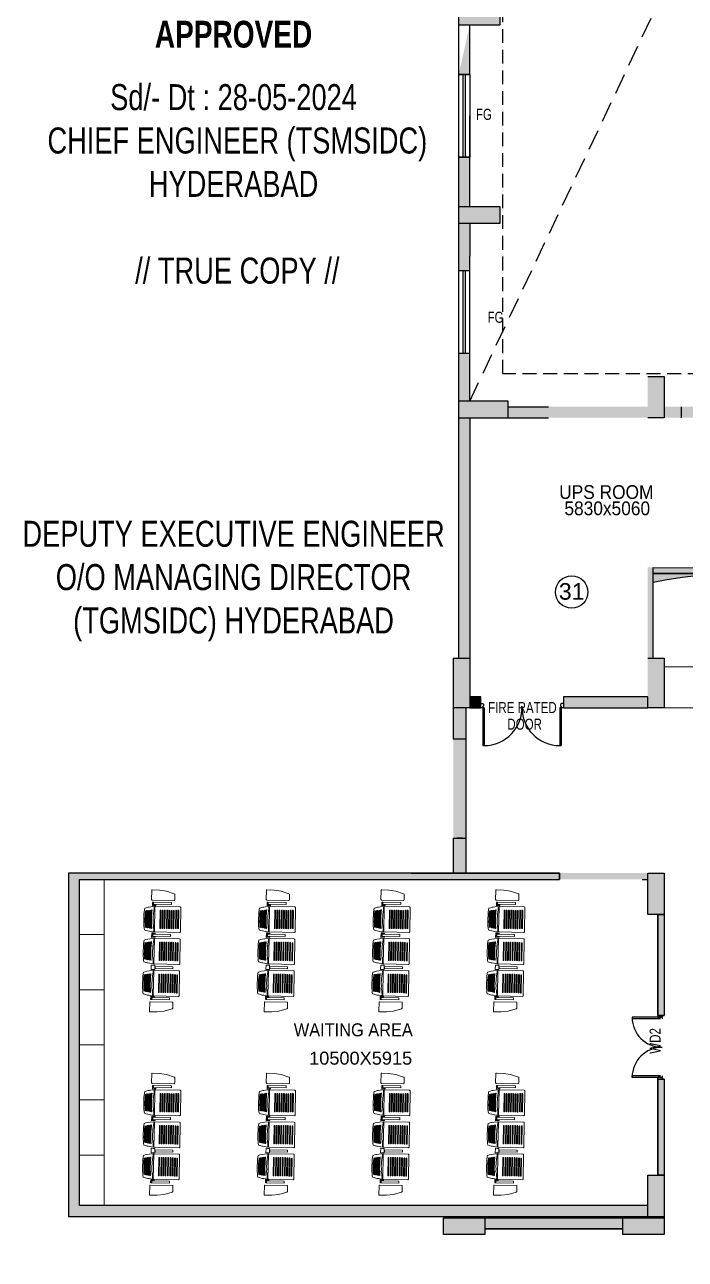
# Model space of a CAD drawing. Extents: x 11034434 to 11724204, y -4674497 to -3911811.
# Drawn here: x 11622055 to 11634047, y -4577228 to -4554832 of the extents above; entities that cross this region are included whole.
import ezdxf

# ---------------------------------------------------------------- set-up
doc = ezdxf.new("R2010")
doc.units = 0
doc.header["$MEASUREMENT"] = 0
doc.linetypes.add('DASHED', pattern=[0.75, 0.5, -0.25])
doc.linetypes.add('DASHED2', pattern=[0.375, 0.25, -0.125])
doc.layers.get('0').update_dxf_attribs({"color": 251, "linetype": 'CONTINUOUS'})
doc.layers.add('0.0', color=251, linetype='CONTINUOUS', lineweight=0)
for name, color, linetype in [('ELE-MIRROR LIGHT', 251, 'CONTINUOUS'), ('HATCH', 251, 'CONTINUOUS'), ('HS', 251, 'CONTINUOUS'), ('SECTION', 251, 'CONTINUOUS'), ('Text', 251, 'CONTINUOUS')]:
    doc.layers.add(name, color=color, linetype=linetype)
doc.styles.add('ARIAL', font='arial.ttf', dxfattribs={"width": 0.75})
doc.styles.get("Standard").update_dxf_attribs({"font": 'arial.ttf'})
pattern_1 = [(45, (598930.0432, -652742.62672), (-0.0883883476483, 0.0883883476483), [])]

# ---------------------------------------------------------------- blocks, each defined once
blk = doc.blocks.new('*U163')
at = {"layer": '0.0', "lineweight": 0}
for p, q in [((-180, 1099), (-183, 929)), ((-180, 1099), (-183, 929)), ((-183, 929), (-181, 924)), ((-183, 929), (-181, 924)), ((-181, 924), (-174, 922)), ((-181, 924), (-174, 922)), ((-175, 1106), (-180, 1099)), ((-175, 1106), (-180, 1099)), ((-170, 1108), (-175, 1106)), ((-170, 1108), (-175, 1106)), ((-174, 922), (229, 914)), ((-174, 922), (-174, 922)), ((-174, 922), (229, 914)), ((-40, 1103), (-170, 1108)), ((-40, 1103), (-170, 1108)), ((85, 1084), (-40, 1103)), ((85, 1084), (-40, 1103)), ((229, 1037), (85, 1084)), ((229, 1037), (85, 1084)), ((236, 1032), (229, 1037)), ((236, 1032), (229, 1037)), ((229, 914), (234, 916)), ((229, 914), (234, 916)), ((234, 916), (237, 924)), ((234, 916), (237, 924)), ((239, 1024), (236, 1032)), ((239, 1024), (236, 1032)), ((237, 924), (239, 1024)), ((237, 924), (239, 1024)), ((-321, 675), (-318, 702)), ((-321, 648), (-321, 675)), ((-318, 702), (-312, 744)), ((-312, 744), (-307, 773)), ((-307, 773), (-304, 776)), ((-304, 776), (-279, 783)), ((-279, 783), (-265, 787)), ((-265, 787), (-245, 792)), ((-245, 792), (-225, 794)), ((-225, 794), (-198, 798)), ((-198, 798), (-134, 805)), ((-167, 882), (-168, 819)), ((-168, 819), (-134, 823)), ((-152, 882), (-167, 882)), ((-153, 838), (-152, 882)), ((-104, 837), (-153, 838)), ((-146, 692), (-151, 665)), ((-148, 845), (-147, 882)), ((-148, 845), (-148, 845)), ((176, 839), (-148, 845)), ((-147, 882), (177, 876)), ((-143, 714), (-146, 692)), ((-140, 733), (-143, 714)), ((-137, 753), (-140, 733)), ((-135, 775), (-137, 753)), ((-134, 805), (-135, 775)), ((-134, 823), (-104, 822)), ((-130, 353), (-122, 798)), ((-113, 807), (337, 798)), ((-104, 822), (-104, 837)), ((-104, 822), (-104, 822)), ((177, 876), (176, 839)), ((255, 733), (249, 414)), ((258, 738), (255, 733)), ((260, 738), (258, 738)), ((263, 738), (260, 738)), ((265, 738), (263, 738)), ((264, 414), (270, 731)), ((268, 736), (265, 738)), ((270, 731), (268, 736)), ((295, 733), (289, 413)), ((297, 737), (295, 733)), ((300, 737), (297, 737)), ((302, 737), (300, 737)), ((305, 737), (302, 737)), ((303, 413), (309, 730)), ((307, 735), (305, 737)), ((309, 730), (307, 735)), ((347, 788), (339, 346)), ((-325, 580), (-321, 648)), ((-324, 511), (-325, 580)), ((-322, 457), (-324, 511)), ((-318, 412), (-322, 457)), ((-152, 628), (-156, 576)), ((-156, 576), (-156, 576)), ((-156, 576), (-154, 525)), ((-154, 525), (-155, 488)), ((-155, 488), (-150, 458)), ((-151, 665), (-152, 628)), ((-150, 458), (-148, 436)), ((-314, 383), (-318, 412)), ((-312, 383), (-314, 383)), ((-312, 380), (-312, 383)), ((-287, 372), (-312, 380)), ((-253, 364), (-287, 372)), ((-206, 354), (-253, 364)), ((-145, 226), (-209, 220)), ((-143, 345), (-206, 354)), ((-183, 245), (-181, 328)), ((-148, 249), (-183, 244)), ((-181, 328), (-147, 325)), ((-167, 313), (-168, 261)), ((-168, 261), (-118, 260)), ((-117, 312), (-167, 313)), ((-163, 266), (-162, 306)), ((-163, 266), (-163, 266)), ((162, 260), (-163, 266)), ((-162, 306), (162, 300)), ((-148, 436), (-146, 416)), ((-119, 248), (-148, 249)), ((-147, 325), (-117, 324)), ((-146, 416), (-144, 399)), ((-145, 197), (-145, 226)), ((-144, 399), (-142, 375)), ((-142, 375), (-143, 345)), ((326, 217), (-124, 226)), ((329, 336), (-122, 345)), ((-118, 260), (-119, 248)), ((-117, 324), (-117, 324)), ((-117, 324), (-117, 312)), ((162, 300), (162, 260)), ((249, 414), (252, 409)), ((252, 409), (254, 406)), ((254, 406), (257, 406)), ((257, 406), (259, 406)), ((259, 406), (262, 409)), ((262, 411), (264, 414)), ((262, 409), (262, 411)), ((264, 414), (264, 414)), ((289, 413), (291, 408)), ((291, 408), (293, 406)), ((293, 406), (296, 406)), ((296, 406), (298, 406)), ((298, 406), (301, 408)), ((301, 408), (303, 410)), ((303, 413), (303, 413)), ((303, 410), (303, 413)), ((-332, 67), (-336, -1)), ((-329, 121), (-332, 67)), ((-323, 166), (-329, 121)), ((-318, 195), (-323, 166)), ((-315, 195), (-318, 195)), ((-290, 204), (-315, 197)), ((-315, 197), (-315, 195)), ((-256, 211), (-290, 204)), ((-209, 220), (-256, 211)), ((-166, -5), (-163, 47)), ((-163, 47), (-162, 84)), ((-162, 84), (-157, 113)), ((-157, 113), (-154, 135)), ((-154, 135), (-151, 155)), ((-151, 155), (-148, 172)), ((-148, 172), (-145, 197)), ((-133, 217), (-141, -227)), ((238, -177), (244, 143)), ((244, 143), (247, 147)), ((247, 147), (249, 150)), ((249, 150), (252, 150)), ((252, 150), (254, 150)), ((259, 142), (253, -175)), ((254, 150), (257, 147)), ((257, 147), (257, 145)), ((257, 145), (259, 142)), ((259, 142), (259, 142)), ((278, -178), (284, 142)), ((284, 142), (286, 147)), ((286, 147), (289, 149)), ((289, 149), (291, 149)), ((291, 149), (294, 149)), ((298, 142), (292, -175)), ((294, 149), (296, 147)), ((296, 147), (298, 144)), ((298, 144), (298, 142)), ((298, 142), (298, 142)), ((328, -235), (336, 207)), ((-336, -1), (-335, -70)), ((-335, -70), (-335, -97)), ((-335, -97), (-333, -124)), ((-333, -124), (-329, -166)), ((-329, -166), (-325, -196)), ((-325, -196), (-323, -198)), ((-323, -198), (-298, -206)), ((-298, -206), (-283, -211)), ((-283, -211), (-264, -216)), ((-264, -216), (-244, -219)), ((-244, -219), (-217, -225)), ((-166, -5), (-166, -5)), ((-165, -56), (-166, -5)), ((-166, -93), (-165, -56)), ((-161, -120), (-166, -93)), ((-159, -142), (-161, -120)), ((-157, -162), (-159, -142)), ((-155, -182), (-157, -162)), ((-153, -204), (-155, -182)), ((-154, -233), (-153, -204)), ((241, -182), (238, -177)), ((243, -182), (241, -182)), ((246, -182), (243, -182)), ((248, -182), (246, -182)), ((250, -179), (248, -182)), ((253, -175), (250, -179)), ((280, -182), (278, -178)), ((282, -183), (280, -182)), ((285, -183), (282, -183)), ((287, -183), (285, -183)), ((290, -180), (287, -183)), ((292, -175), (290, -180)), ((-334, -416), (-340, -460)), ((-329, -386), (-334, -416)), ((-326, -386), (-329, -386)), ((-301, -377), (-326, -384)), ((-326, -384), (-326, -386)), ((-267, -370), (-301, -377)), ((-220, -361), (-267, -370)), ((-156, -355), (-220, -361)), ((-217, -225), (-154, -233)), ((-188, -256), (-190, -340)), ((-190, -340), (-156, -336)), ((-154, -260), (-188, -256)), ((-168, -468), (-165, -446)), ((-165, -446), (-162, -426)), ((-162, -426), (-159, -409)), ((-159, -409), (-156, -385)), ((-156, -336), (-126, -336)), ((-156, -385), (-156, -355)), ((-125, -260), (-154, -260)), ((-144, -364), (-152, -809)), ((316, -364), (-135, -356)), ((-133, -236), (318, -245)), ((-126, -336), (-125, -260)), ((-119, -283), (-120, -320)), ((-120, -320), (205, -326)), ((205, -289), (-119, -283)), ((205, -326), (205, -289)), ((227, -758), (233, -439)), ((233, -439), (236, -434)), ((236, -434), (238, -431)), ((238, -431), (241, -431)), ((241, -431), (243, -431)), ((248, -439), (242, -756)), ((243, -431), (246, -434)), ((246, -434), (246, -436)), ((246, -436), (248, -439)), ((248, -439), (248, -439)), ((267, -759), (273, -439)), ((273, -439), (275, -435)), ((275, -435), (278, -432)), ((278, -432), (280, -432)), ((280, -432), (283, -432)), ((287, -440), (281, -757)), ((283, -432), (285, -435)), ((285, -435), (287, -437)), ((287, -437), (287, -440)), ((287, -440), (287, -440)), ((317, -816), (325, -374)), ((-343, -514), (-347, -583)), ((-347, -583), (-346, -651)), ((-346, -651), (-346, -678)), ((-340, -460), (-343, -514)), ((-177, -586), (-174, -534)), ((-177, -586), (-177, -586)), ((-176, -637), (-177, -586)), ((-177, -674), (-176, -637)), ((-174, -534), (-173, -497)), ((-173, -497), (-168, -468)), ((-346, -678), (-344, -705)), ((-344, -705), (-340, -747)), ((-340, -747), (-336, -777)), ((-336, -777), (-333, -779)), ((-333, -779), (-309, -787)), ((-309, -787), (-294, -792)), ((-294, -792), (-275, -798)), ((-275, -798), (-255, -801)), ((-255, -801), (-228, -806)), ((-228, -806), (-165, -815)), ((-200, -883), (-199, -819)), ((-186, -883), (-200, -883)), ((-199, -819), (-165, -824)), ((-185, -839), (-186, -883)), ((-136, -840), (-185, -839)), ((-180, -846), (-181, -883)), ((-181, -883), (144, -889)), ((-180, -846), (-180, -846)), ((144, -852), (-180, -846)), ((-172, -701), (-177, -674)), ((-170, -723), (-172, -701)), ((-168, -743), (-170, -723)), ((-166, -763), (-168, -743)), ((-164, -785), (-166, -763)), ((-165, -815), (-164, -785)), ((-165, -824), (-135, -825)), ((-144, -817), (307, -826)), ((-135, -825), (-136, -840)), ((-135, -825), (-135, -825)), ((144, -889), (144, -852)), ((230, -763), (227, -758)), ((232, -763), (230, -763)), ((235, -763), (232, -763)), ((237, -763), (235, -763)), ((239, -761), (237, -763)), ((242, -756), (239, -761)), ((269, -764), (267, -759)), ((271, -764), (269, -764)), ((274, -764), (271, -764)), ((276, -764), (274, -764)), ((279, -761), (276, -764)), ((281, -757), (279, -761)), ((-222, -1098), (-218, -929)), ((-222, -1098), (-218, -929)), ((-217, -1106), (-222, -1098)), ((-217, -1106), (-222, -1098)), ((-218, -929), (-216, -924)), ((-218, -929), (-216, -924)), ((-212, -1108), (-217, -1106)), ((-212, -1108), (-217, -1106)), ((-216, -924), (-208, -922)), ((-216, -924), (-208, -922)), ((-82, -1108), (-212, -1108)), ((-82, -1108), (-212, -1108)), ((-208, -922), (195, -929)), ((-208, -922), (-208, -922)), ((-208, -922), (195, -929)), ((44, -1094), (-82, -1108)), ((44, -1094), (-82, -1108)), ((190, -1052), (44, -1094)), ((190, -1052), (44, -1094)), ((197, -1047), (190, -1052)), ((197, -1047), (190, -1052)), ((195, -929), (199, -932)), ((195, -929), (199, -932)), ((200, -1040), (197, -1047)), ((200, -1040), (197, -1047)), ((199, -932), (202, -939)), ((199, -932), (202, -939)), ((202, -939), (200, -1040)), ((202, -939), (200, -1040))]:
    blk.add_line(p, q, dxfattribs=at)
for points in [[(-293, 434), (-297, 496), (-299, 535), (-298, 579), (-295, 628), (-291, 672), (-288, 719), (-288, 724), (-288, 726), (-290, 724), (-293, 719), (-299, 675), (-302, 631), (-303, 579), (-304, 532), (-302, 491), (-298, 434), (-298, 432), (-296, 429), (-296, 427), (-294, 427), (-293, 429), (-293, 434), (-293, 434)], [(-274, 431), (-278, 493), (-279, 534), (-278, 579), (-277, 628), (-274, 674), (-268, 721), (-268, 728), (-268, 731), (-273, 729), (-273, 724), (-279, 677), (-282, 630), (-286, 579), (-284, 530), (-283, 488), (-279, 431), (-279, 426), (-279, 424), (-276, 424), (-274, 424), (-274, 426), (-274, 431), (-274, 431)], [(-254, 428), (-260, 492), (-262, 532), (-261, 578), (-258, 630), (-254, 677), (-251, 711), (-251, 723), (-248, 731), (-251, 733), (-253, 731), (-256, 728), (-256, 726), (-259, 679), (-265, 633), (-266, 578), (-267, 529), (-265, 488), (-262, 428), (-259, 424), (-259, 421), (-257, 421), (-254, 421), (-254, 423), (-254, 428), (-254, 428)], [(-237, 426), (-241, 490), (-242, 531), (-242, 578), (-241, 630), (-237, 679), (-231, 725), (-231, 733), (-231, 735), (-234, 733), (-236, 730), (-236, 728), (-239, 716), (-242, 681), (-245, 632), (-249, 578), (-247, 527), (-246, 485), (-242, 423), (-242, 421), (-240, 418), (-237, 416), (-237, 418), (-237, 426), (-237, 426)], [(-217, 423), (-221, 489), (-223, 531), (-224, 578), (-221, 629), (-217, 678), (-212, 727), (-212, 735), (-211, 737), (-216, 735), (-216, 732), (-219, 730), (-219, 715), (-222, 681), (-228, 632), (-229, 578), (-230, 526), (-229, 484), (-225, 423), (-222, 418), (-222, 415), (-220, 415), (-218, 415), (-217, 418), (-217, 423), (-217, 423)], [(-200, 420), (-204, 486), (-206, 528), (-205, 577), (-204, 631), (-200, 680), (-194, 729), (-192, 737), (-192, 739), (-194, 739), (-197, 737), (-199, 735), (-199, 732), (-202, 717), (-205, 683), (-208, 634), (-212, 577), (-211, 526), (-209, 482), (-205, 418), (-203, 413), (-200, 410), (-200, 413), (-198, 413), (-200, 420), (-200, 420)], [(-181, 415), (-184, 484), (-186, 528), (-187, 577), (-184, 631), (-181, 683), (-177, 719), (-175, 734), (-175, 741), (-174, 744), (-179, 742), (-179, 739), (-180, 737), (-185, 685), (-189, 634), (-192, 577), (-191, 523), (-189, 479), (-186, 415), (-186, 410), (-186, 407), (-183, 407), (-181, 405), (-181, 407), (-181, 415), (-181, 415)], [(-23, 414), (-17, 731), (-17, 736), (-20, 738), (-22, 739), (-27, 739), (-30, 739), (-30, 734), (-36, 414), (-36, 409), (-33, 407), (-28, 407), (-26, 407), (-24, 409), (-23, 412), (-23, 414), (-23, 414)], [(18, 413), (24, 730), (22, 735), (20, 738), (17, 738), (15, 738), (12, 738), (10, 733), (4, 414), (6, 409), (8, 406), (11, 406), (13, 406), (16, 409), (18, 411), (18, 413), (18, 413)], [(60, 413), (66, 729), (64, 734), (61, 737), (59, 737), (56, 737), (54, 737), (51, 732), (45, 413), (48, 408), (50, 405), (53, 405), (55, 405), (58, 408), (58, 410), (60, 413), (60, 413)], [(99, 412), (105, 729), (103, 734), (103, 736), (98, 736), (96, 736), (93, 736), (93, 731), (87, 412), (87, 407), (89, 405), (92, 405), (97, 405), (97, 407), (99, 409), (99, 412), (99, 412)], [(141, 411), (147, 728), (145, 733), (142, 735), (140, 735), (137, 736), (135, 736), (132, 731), (126, 411), (129, 406), (131, 404), (134, 404), (136, 404), (139, 406), (141, 409), (141, 411), (141, 411)], [(183, 410), (189, 727), (187, 732), (184, 735), (182, 735), (179, 735), (177, 735), (174, 730), (168, 411), (171, 406), (173, 403), (175, 403), (178, 403), (180, 405), (180, 408), (183, 410), (183, 410)], [(222, 410), (228, 726), (226, 731), (223, 734), (221, 734), (219, 734), (216, 734), (214, 729), (208, 410), (210, 405), (212, 402), (215, 402), (217, 402), (220, 405), (222, 407), (222, 410), (222, 410)], [(-299, 143), (-305, 82), (-308, 42), (-309, -2), (-307, -51), (-306, -95), (-304, -142), (-304, -147), (-304, -149), (-307, -147), (-309, -142), (-313, -98), (-315, -53), (-314, -2), (-313, 45), (-310, 87), (-304, 143), (-304, 146), (-301, 148), (-301, 150), (-299, 150), (-299, 148), (-299, 143), (-299, 143)], [(-279, 145), (-285, 84), (-288, 42), (-289, -2), (-290, -51), (-289, -98), (-285, -145), (-285, -152), (-285, -155), (-290, -152), (-290, -147), (-294, -100), (-295, -54), (-297, -2), (-293, 47), (-290, 89), (-284, 145), (-284, 150), (-284, 153), (-281, 152), (-279, 152), (-279, 150), (-279, 145), (-279, 145)], [(-259, 147), (-268, 83), (-271, 44), (-272, -3), (-271, -54), (-269, -101), (-267, -135), (-267, -148), (-265, -155), (-268, -157), (-270, -155), (-272, -152), (-272, -150), (-274, -103), (-278, -56), (-277, -2), (-276, 47), (-273, 88), (-267, 147), (-264, 152), (-264, 155), (-262, 155), (-259, 155), (-259, 152), (-259, 147), (-259, 147)], [(-242, 149), (-248, 86), (-252, 44), (-252, -3), (-253, -54), (-252, -104), (-248, -150), (-248, -158), (-248, -160), (-250, -158), (-253, -155), (-253, -153), (-255, -140), (-257, -106), (-258, -57), (-260, -3), (-256, 49), (-253, 91), (-247, 152), (-247, 154), (-245, 157), (-242, 159), (-242, 157), (-242, 149), (-242, 149)], [(-223, 151), (-229, 85), (-232, 43), (-235, -3), (-234, -55), (-232, -104), (-228, -153), (-228, -161), (-228, -163), (-233, -161), (-233, -158), (-236, -156), (-235, -141), (-237, -106), (-241, -57), (-240, -3), (-239, 48), (-236, 90), (-230, 152), (-227, 156), (-227, 159), (-225, 159), (-222, 159), (-222, 156), (-223, 151), (-223, 151)], [(-205, 154), (-211, 87), (-215, 46), (-216, -4), (-217, -58), (-215, -107), (-211, -156), (-209, -163), (-209, -166), (-211, -166), (-214, -163), (-216, -161), (-216, -158), (-218, -144), (-220, -109), (-222, -60), (-223, -3), (-220, 48), (-216, 92), (-210, 156), (-208, 161), (-205, 163), (-205, 161), (-203, 161), (-205, 154), (-205, 154)], [(-186, 158), (-192, 89), (-195, 45), (-198, -4), (-197, -58), (-195, -110), (-194, -147), (-192, -161), (-192, -169), (-192, -171), (-197, -169), (-197, -166), (-197, -164), (-200, -112), (-202, -60), (-203, -4), (-200, 50), (-197, 94), (-190, 158), (-190, 163), (-190, 166), (-188, 165), (-185, 168), (-185, 165), (-186, 158), (-186, 158)], [(-28, 153), (-34, -164), (-34, -169), (-37, -172), (-39, -172), (-44, -171), (-47, -171), (-47, -167), (-41, 153), (-41, 158), (-38, 160), (-33, 160), (-31, 160), (-28, 158), (-28, 155), (-28, 153), (-28, 153)], [(13, 152), (7, -165), (5, -170), (2, -172), (0, -172), (-3, -172), (-5, -172), (-7, -167), (-1, 152), (1, 157), (4, 159), (6, 159), (9, 159), (11, 157), (13, 154), (13, 152), (13, 152)], [(55, 151), (49, -166), (47, -171), (44, -173), (42, -173), (39, -173), (37, -173), (34, -168), (40, 151), (43, 156), (45, 159), (48, 159), (50, 159), (53, 156), (53, 154), (55, 151), (55, 151)], [(94, 150), (89, -167), (86, -171), (86, -174), (81, -174), (79, -174), (76, -174), (76, -169), (82, 151), (82, 155), (85, 158), (87, 158), (92, 158), (92, 155), (95, 153), (94, 150), (94, 150)], [(136, 150), (130, -167), (128, -172), (125, -175), (123, -175), (120, -175), (118, -175), (115, -170), (122, 150), (124, 155), (127, 157), (129, 157), (131, 157), (134, 154), (136, 152), (136, 150), (136, 150)], [(178, 149), (172, -168), (169, -173), (167, -175), (165, -175), (162, -175), (160, -175), (157, -170), (163, 149), (166, 154), (168, 156), (171, 156), (173, 156), (176, 154), (176, 151), (178, 149), (178, 149)], [(217, 148), (211, -169), (209, -174), (206, -176), (204, -176), (201, -176), (199, -176), (197, -171), (203, 148), (205, 153), (208, 156), (210, 156), (213, 155), (215, 153), (217, 150), (217, 148), (217, 148)], [(-310, -438), (-316, -500), (-319, -539), (-320, -583), (-318, -632), (-317, -676), (-315, -723), (-315, -728), (-315, -731), (-318, -728), (-320, -723), (-324, -679), (-326, -635), (-325, -583), (-324, -536), (-321, -495), (-315, -438), (-315, -436), (-312, -433), (-312, -431), (-310, -431), (-310, -433), (-310, -438), (-310, -438)], [(-290, -436), (-296, -497), (-299, -539), (-300, -583), (-301, -633), (-300, -679), (-296, -726), (-296, -733), (-296, -736), (-301, -733), (-301, -728), (-305, -682), (-306, -635), (-308, -583), (-304, -534), (-301, -492), (-295, -436), (-295, -431), (-295, -429), (-292, -429), (-290, -429), (-290, -431), (-290, -436), (-290, -436)], [(-270, -434), (-279, -498), (-282, -537), (-283, -584), (-282, -635), (-280, -682), (-278, -717), (-278, -729), (-276, -736), (-279, -739), (-281, -736), (-283, -734), (-283, -731), (-285, -684), (-289, -638), (-288, -584), (-287, -535), (-284, -493), (-278, -434), (-275, -429), (-275, -427), (-273, -427), (-270, -427), (-270, -429), (-270, -434), (-270, -434)], [(-253, -432), (-259, -496), (-263, -537), (-263, -584), (-264, -636), (-263, -685), (-259, -732), (-259, -739), (-259, -741), (-261, -739), (-264, -736), (-264, -734), (-266, -722), (-268, -687), (-269, -638), (-271, -584), (-267, -532), (-264, -491), (-258, -429), (-258, -427), (-256, -425), (-253, -422), (-253, -425), (-253, -432), (-253, -432)], [(-233, -430), (-240, -496), (-243, -538), (-246, -584), (-245, -636), (-243, -685), (-239, -734), (-239, -742), (-239, -744), (-244, -742), (-244, -739), (-247, -737), (-246, -722), (-248, -688), (-252, -638), (-251, -584), (-250, -533), (-247, -491), (-241, -430), (-238, -425), (-238, -422), (-236, -422), (-233, -422), (-233, -425), (-233, -430), (-233, -430)], [(-216, -428), (-222, -494), (-226, -536), (-227, -585), (-228, -639), (-226, -688), (-222, -737), (-220, -745), (-220, -747), (-222, -747), (-225, -745), (-227, -742), (-227, -740), (-229, -725), (-231, -690), (-233, -641), (-234, -585), (-231, -533), (-227, -489), (-221, -425), (-219, -420), (-216, -418), (-216, -420), (-214, -420), (-216, -428), (-216, -428)], [(-196, -423), (-203, -492), (-206, -536), (-209, -585), (-208, -639), (-206, -691), (-205, -728), (-203, -743), (-203, -750), (-203, -752), (-208, -750), (-208, -747), (-207, -745), (-211, -693), (-213, -642), (-214, -585), (-211, -531), (-208, -487), (-201, -423), (-201, -418), (-201, -416), (-199, -416), (-196, -413), (-196, -416), (-196, -423), (-196, -423)], [(-39, -429), (-45, -746), (-45, -750), (-48, -753), (-50, -753), (-55, -753), (-58, -753), (-58, -748), (-52, -428), (-52, -423), (-49, -421), (-44, -421), (-42, -421), (-39, -424), (-39, -426), (-39, -429), (-39, -429)], [(2, -429), (-4, -746), (-6, -751), (-9, -754), (-11, -754), (-13, -753), (-16, -753), (-18, -748), (-12, -429), (-10, -424), (-7, -422), (-5, -422), (-2, -422), (0, -424), (2, -427), (2, -429), (2, -429)], [(44, -430), (38, -747), (36, -752), (33, -754), (31, -754), (28, -754), (26, -754), (23, -749), (29, -430), (32, -425), (35, -423), (37, -423), (39, -423), (42, -425), (42, -428), (44, -430), (44, -430)], [(84, -431), (78, -748), (75, -753), (75, -755), (70, -755), (68, -755), (65, -755), (65, -750), (71, -431), (71, -426), (74, -423), (76, -423), (81, -423), (81, -426), (84, -428), (84, -431), (84, -431)], [(125, -432), (119, -749), (117, -753), (114, -756), (112, -756), (109, -756), (107, -756), (105, -751), (111, -431), (113, -427), (116, -424), (118, -424), (121, -424), (123, -427), (125, -429), (125, -432), (125, -432)], [(167, -432), (161, -749), (159, -754), (156, -757), (154, -757), (151, -757), (149, -757), (146, -752), (152, -432), (155, -427), (157, -425), (160, -425), (162, -425), (165, -428), (165, -430), (167, -432), (167, -432)], [(206, -433), (200, -750), (198, -755), (195, -757), (193, -757), (190, -757), (188, -757), (186, -752), (192, -433), (194, -428), (197, -426), (199, -426), (202, -426), (204, -428), (206, -431), (206, -433), (206, -433)]]:
    blk.add_lwpolyline(points, dxfattribs=at)
for centre, radius, start, end in [((-113, 798), 8.59, 88.9191, 178.9191), ((337, 788), 9.69, 358.9191, 88.9191), ((-124, 217), 8.59, 88.9191, 178.9191), ((-122, 353), 8.59, 178.9191, 268.9191), ((329, 346), 9.69, 268.9191, 358.9191), ((326, 208), 9.69, 358.9191, 88.9191), ((-135, -364), 8.59, 88.9191, 178.9191), ((-133, -228), 8.59, 178.9191, 268.9191), ((315, -374), 9.69, 358.9191, 88.9191), ((318, -235), 9.69, 268.9191, 358.9191), ((-144, -809), 8.59, 178.9191, 268.9191), ((307, -816), 9.69, 268.9191, 358.9191)]:
    blk.add_arc(centre, radius, start, end, dxfattribs=at)
blk = doc.blocks.new('*U164')
at = {"layer": '0.0', "ltscale": 500}
blk.add_line((225, 0), (-225, 0), dxfattribs=at)
blk = doc.blocks.new('*U165')
at = {"layer": '0.0', "color": 0, "linetype": 'ByBlock', "lineweight": -2}
for p in [(0, 0), (0, -1000), (0, -2000), (0, -3000), (0, -4000)]:
    blk.add_blockref('*U164', p, dxfattribs=at)

msp = doc.modelspace()

# ---------------------------------------------------------------- hatches: boundary and pattern name
at = {"ltscale": 500}
for points in [[(11639089, -4561763), (11630834, -4561763), (11630834, -4561963), (11639089, -4561963)], [(11633980.8, -4561963), (11633980.8, -4561883), (11633980.8, -4561843), (11633980.8, -4561763), (11633664, -4561763), (11633664, -4561963)], [(11630134, -4561963), (11629934, -4561963), (11629934, -4566323), (11630134, -4566323)], [(11630334, -4567023), (11630134, -4567023), (11630134, -4567223), (11630334, -4567223)], [(11633364, -4567023), (11631835.4, -4567023), (11631835.4, -4567223), (11633364, -4567223)], [(11630064, -4567223), (11629834, -4567223), (11629834, -4567788), (11630064, -4567788)], [(11630064, -4567788), (11629834, -4567788), (11629834, -4570223), (11630064, -4570223)], [(11632914, -4576478), (11630409, -4576478), (11630409, -4576678), (11632914, -4576678)]]:
    msp.add_hatch(color=256, dxfattribs=at).paths.add_polyline_path(points)
h = msp.add_hatch(color=256, dxfattribs=at)
h.paths.add_polyline_path([(11633464, -4564676.8), (11638620, -4564687.6), (11638619.9, -4564785.8), (11633464, -4564785.8)])
edge = h.paths.add_edge_path()
edge.add_line((11638847.3, -4567223), (11638619.9, -4567223))
edge.add_line((11638619.9, -4567223), (11638619.9, -4564687))
edge.add_line((11638619.9, -4564687), (11638729, -4564687.8))
at = {"layer": 'ELE-MIRROR LIGHT', "ltscale": 500}
msp.add_hatch(color=256, dxfattribs=at).paths.add_polyline_path([(11633364, -4564676.7), (11633464, -4564676.7), (11633464, -4566323), (11633364, -4566323)])
h = msp.add_hatch(dxfattribs=at)
h.set_pattern_fill('ANSI31', color=256, style=0)
h.set_pattern_definition(pattern_1)
h.paths.add_polyline_path([(11633464, -4564948.1), (11633464, -4564785.8), (11638619.9, -4564785.8), (11638619.9, -4564948.1), (11636664, -4564948.1), (11636375.7, -4564894.6), (11636078.4, -4564850.7), (11635764.8, -4564816.7), (11635373, -4564791.8), (11634853, -4564785.8), (11634351.4, -4564817.8), (11633987.4, -4564858.9), (11633679.1, -4564907.1)])
at = {"layer": 'HATCH', "ltscale": 500}
h = msp.add_hatch(color=251, dxfattribs=at)
h.dxf.hatch_style = 1
h.paths.add_polyline_path([(11633364, -4566323), (11633664, -4566323), (11633664, -4567223), (11633364, -4567223)])
h.paths.add_polyline_path([(11676774, -4570188), (11677674, -4570188), (11677674, -4570488), (11676774, -4570488)])
h.paths.add_polyline_path([(11651189, -4576253), (11651489, -4576253), (11651489, -4577153), (11651189, -4577153)])
h.paths.add_polyline_path([(11673574, -4576253), (11674174, -4576253), (11674174, -4576553), (11673574, -4576553)])
h.paths.add_polyline_path([(11629934, -4558133), (11630684, -4558133), (11630684, -4558433), (11629934, -4558433)])
h.paths.add_polyline_path([(11629934, -4561663), (11630834, -4561663), (11630834, -4561963), (11629934, -4561963)])
h.paths.add_polyline_path([(11666915.7, -4576153), (11667744, -4576153), (11667744, -4576453), (11666915.7, -4576453)])
h.paths.add_polyline_path([(11643159, -4575553), (11643459, -4575553), (11643459, -4576453), (11643159, -4576453)])
h.paths.add_polyline_path([(11636989, -4575703), (11637289, -4575703), (11637289, -4576453), (11636989, -4576453)])
h.paths.add_polyline_path([(11636664, -4576478), (11636964, -4576478), (11636964, -4577228), (11636664, -4577228)])
h.paths.add_polyline_path([(11629934, -4547263), (11630684, -4547263), (11630684, -4547563), (11629934, -4547563)])
h.paths.add_polyline_path([(11676774, -4547263), (11677674, -4547263), (11677674, -4547563), (11676774, -4547563)])
h.paths.add_polyline_path([(11629834, -4566323), (11630134, -4566323), (11630134, -4567223), (11629834, -4567223)])
h.paths.add_polyline_path([(11636664, -4575703), (11636964, -4575703), (11636964, -4576453), (11636664, -4576453)])
h.paths.add_polyline_path([(11676674, -4533533), (11676974, -4533533), (11676974, -4532554.7), (11676674, -4532554.7)])
h.paths.add_polyline_path([(11629934, -4554533), (11630684, -4554533), (11630684, -4554833), (11629934, -4554833)])
h.paths.add_polyline_path([(11658389, -4576253), (11658689, -4576253), (11658689, -4577153), (11658389, -4577153)])
h.paths.add_polyline_path([(11676774, -4527303), (11677674, -4527303), (11677674, -4527603), (11676774, -4527603)])
h.paths.add_polyline_path([(11676774, -4543663), (11677674, -4543663), (11677674, -4543963), (11676774, -4543963)])
h.paths.add_polyline_path([(11629934, -4550933), (11630684, -4550933), (11630684, -4551233), (11629934, -4551233)])
h.paths.add_polyline_path([(11661989, -4570223), (11662289, -4570223), (11662289, -4571123), (11661989, -4571123)])
h.paths.add_polyline_path([(11676774, -4550933), (11677674, -4550933), (11677674, -4551233), (11676774, -4551233)])
h.paths.add_polyline_path([(11634979, -4536533), (11635279, -4536533), (11635279, -4537133), (11634979, -4537133)])
h.paths.add_polyline_path([(11629934, -4536533), (11630834, -4536533), (11630834, -4536833), (11629934, -4536833)])
h.paths.add_polyline_path([(11676774, -4536533), (11677574, -4536533), (11677574, -4536833), (11676774, -4536833)])
h.paths.add_polyline_path([(11673574, -4565263), (11674272.9, -4565263), (11674272.9, -4565563), (11673574, -4565563)])
h.paths.add_polyline_path([(11670744, -4576153), (11671572.3, -4576153), (11671572.3, -4576453), (11670744, -4576453)])
h.paths.add_polyline_path([(11676774, -4558133), (11677674, -4558133), (11677674, -4558433), (11676774, -4558433)])
h.paths.add_polyline_path([(11634979, -4532933), (11635279, -4532933), (11635279, -4533533), (11634979, -4533533)])
h.paths.add_polyline_path([(11635304, -4532933), (11635604, -4532933), (11635604, -4533533), (11635304, -4533533)])
h.paths.add_polyline_path([(11631314, -4532633), (11631614, -4532633), (11631614, -4533533), (11631314, -4533533)])
h.paths.add_polyline_path([(11676774, -4576153), (11677674, -4576153), (11677674, -4576453), (11676774, -4576453)])
h.paths.add_polyline_path([(11649424, -4525003), (11649724, -4525003), (11649724, -4525903), (11649424, -4525903)])
h.paths.add_polyline_path([(11655454, -4525003), (11655754, -4525003), (11655754, -4525903), (11655454, -4525903)])
h.paths.add_polyline_path([(11633364, -4575703), (11633664, -4575703), (11633664, -4576453), (11633364, -4576453)])
h.paths.add_polyline_path([(11635304, -4536533), (11635604, -4536533), (11635604, -4537133), (11635304, -4537133)])
h.paths.add_polyline_path([(11646124, -4525003), (11646424, -4525003), (11646424, -4525903), (11646124, -4525903)])
h.paths.add_polyline_path([(11631314, -4526753), (11631614, -4526753), (11631614, -4527503), (11631314, -4527503)])
h.paths.add_polyline_path([(11634979, -4540133), (11635279, -4540133), (11635279, -4540733), (11634979, -4540733)])
h.paths.add_polyline_path([(11635304, -4540733), (11635604, -4540733), (11635604, -4540133), (11635304, -4540133)])
h.paths.add_polyline_path([(11633364, -4561213), (11633664, -4561213), (11633664, -4561963), (11633364, -4561963)])
h.paths.add_polyline_path([(11634979, -4526753), (11635279, -4526753), (11635279, -4527503), (11634979, -4527503)])
h.paths.add_polyline_path([(11632914, -4576478), (11633664, -4576478), (11633664, -4576778), (11632914, -4576778)])
h.paths.add_polyline_path([(11661989, -4576253), (11662289, -4576253), (11662289, -4577153), (11661989, -4577153)])
h.paths.add_polyline_path([(11633364, -4570223), (11633664, -4570223), (11633664, -4570973), (11633364, -4570973)])
h.paths.add_polyline_path([(11654789, -4576253), (11655089, -4576253), (11655089, -4577153), (11654789, -4577153)])
h.paths.add_polyline_path([(11676774, -4540133), (11677674, -4540133), (11677674, -4540433), (11676774, -4540433)])
h.paths.add_polyline_path([(11629934, -4543663), (11630684, -4543663), (11630684, -4543963), (11629934, -4543963)])
h.paths.add_polyline_path([(11670744, -4576478), (11671344, -4576478), (11671344, -4576778), (11670744, -4576778)])
h.paths.add_polyline_path([(11629659, -4576478), (11630409, -4576478), (11630409, -4576778), (11629659, -4576778)])
h.paths.add_polyline_path([(11667144, -4576478), (11667744, -4576478), (11667744, -4576778), (11667144, -4576778)])
h.paths.add_polyline_path([(11630834, -4540133), (11629934, -4540133), (11629934, -4540433), (11630834, -4540433)])
h.paths.add_polyline_path([(11643159, -4570223), (11643459, -4570223), (11643459, -4571123), (11643159, -4571123)])
h.paths.add_polyline_path([(11647589, -4576253), (11647889, -4576253), (11647889, -4577153), (11647589, -4577153)])
h.paths.add_polyline_path([(11667444, -4570223), (11667744, -4570223), (11667744, -4571123), (11667444, -4571123)])
h.paths.add_polyline_path([(11676774, -4561663), (11677674, -4561663), (11677674, -4561963), (11676774, -4561963)])
h.paths.add_polyline_path([(11676774, -4566923), (11677752.3, -4566923), (11677752.3, -4567223), (11676774, -4567223)])
h.paths.add_polyline_path([(11637734, -4526603), (11638034, -4526603), (11638034, -4527503), (11637734, -4527503)])
edge = h.paths.add_edge_path()
edge.add_line((11658239, -4526603), (11658239, -4527503))
edge.add_line((11670744, -4567223), (11671722.3, -4567223))
edge.add_line((11636664, -4561213), (11636664, -4561963))
edge.add_line((11658539, -4533533), (11658539, -4532633))
edge.add_line((11636964, -4570973), (11636964, -4570223))
edge.add_line((11636989, -4570223), (11636989, -4570973))
h.paths.add_polyline_path([(11655454, -4566923), (11656354, -4566923), (11656354, -4567223), (11655454, -4567223)], flags=17)
h.paths.add_polyline_path([(11640094, -4566323), (11640394, -4566323), (11640394, -4567223), (11640094, -4567223)], flags=17)
h.paths.add_polyline_path([(11636989, -4566473), (11637289, -4566473), (11637289, -4567223), (11636989, -4567223)], flags=17)
h.paths.add_polyline_path([(11636989, -4570223), (11637289, -4570223), (11637289, -4570973), (11636989, -4570973)], flags=17)
h.paths.add_polyline_path([(11645445.7, -4566923), (11646424, -4566923), (11646424, -4567223), (11645445.7, -4567223)], flags=17)
h.paths.add_polyline_path([(11647249.9, -4570223), (11648228.1, -4570223), (11648228.1, -4570523), (11647249.9, -4570523)], flags=17)
h.paths.add_polyline_path([(11660814, -4566923), (11661714, -4566923), (11661714, -4567223), (11660814, -4567223)], flags=17)
h.paths.add_polyline_path([(11649424, -4566923), (11650402.3, -4566923), (11650402.3, -4567223), (11649424, -4567223)], flags=17)
h.paths.add_polyline_path([(11666844, -4566923), (11667744, -4566923), (11667744, -4567223), (11666844, -4567223)], flags=17)
h.paths.add_polyline_path([(11636664, -4566473), (11636964, -4566473), (11636964, -4567223), (11636664, -4567223)], flags=17)
h.paths.add_polyline_path([(11636664, -4570223), (11636964, -4570223), (11636964, -4570973), (11636664, -4570973)], flags=17)
h.paths.add_polyline_path([(11660814, -4540133), (11661714, -4540133), (11661714, -4540433), (11660814, -4540433)], flags=17)
h.paths.add_polyline_path([(11655454, -4532933), (11655754, -4532933), (11655754, -4533533), (11655454, -4533533)], flags=16)
h.paths.add_polyline_path([(11655454, -4547263), (11656354, -4547263), (11656354, -4547563), (11655454, -4547563)], flags=17)
h.paths.add_polyline_path([(11652224, -4531073), (11652824, -4531073), (11652824, -4531373), (11652224, -4531373)], flags=17)
h.paths.add_polyline_path([(11652224, -4533233), (11652824, -4533233), (11652824, -4533533), (11652224, -4533533)], flags=16)
h.paths.add_polyline_path([(11660814, -4561663), (11661714, -4561663), (11661714, -4561963), (11660814, -4561963)], flags=17)
h.paths.add_polyline_path([(11636664, -4561213), (11636964, -4561213), (11636964, -4561963), (11636664, -4561963)], flags=17)
h.paths.add_polyline_path([(11646424, -4551233), (11645524, -4551233), (11645524, -4550933), (11646424, -4550933)], flags=17)
h.paths.add_polyline_path([(11639494, -4558133), (11640394, -4558133), (11640394, -4558433), (11639494, -4558433)], flags=17)
h.paths.add_polyline_path([(11646124, -4561363), (11646424, -4561363), (11646424, -4562263), (11646124, -4562263)], flags=17)
h.paths.add_polyline_path([(11639494, -4561663), (11640394, -4561663), (11640394, -4561963), (11639494, -4561963)], flags=17)
h.paths.add_polyline_path([(11655454, -4558133), (11656354, -4558133), (11656354, -4558433), (11655454, -4558433)], flags=17)
h.paths.add_polyline_path([(11636989, -4561213), (11637289, -4561213), (11637289, -4561963), (11636989, -4561963)], flags=17)
h.paths.add_polyline_path([(11639494, -4554533), (11640394, -4554533), (11640394, -4554833), (11639494, -4554833)], flags=17)
h.paths.add_polyline_path([(11660814, -4543663), (11661714, -4543663), (11661714, -4543963), (11660814, -4543963)], flags=17)
h.paths.add_polyline_path([(11660814, -4554533), (11661714, -4554533), (11661714, -4554833), (11660814, -4554833)], flags=17)
h.paths.add_polyline_path([(11660814, -4550933), (11661714, -4550933), (11661714, -4551233), (11660814, -4551233)], flags=17)
h.paths.add_polyline_path([(11664314, -4565263), (11664914, -4565263), (11664914, -4565563), (11664314, -4565563)], flags=17)
h.paths.add_polyline_path([(11670744, -4547263), (11671644, -4547263), (11671644, -4547563), (11670744, -4547563)], flags=17)
h.paths.add_polyline_path([(11666844, -4547263), (11667744, -4547263), (11667744, -4547563), (11666844, -4547563)], flags=17)
h.paths.add_polyline_path([(11649424, -4554233), (11649724, -4554233), (11649724, -4555133), (11649424, -4555133)], flags=17)
h.paths.add_polyline_path([(11655454, -4554533), (11656354, -4554533), (11656354, -4554833), (11655454, -4554833)], flags=17)
h.paths.add_polyline_path([(11670744, -4566923), (11671722.3, -4566923), (11671722.3, -4567223), (11670744, -4567223)], flags=17)
h.paths.add_polyline_path([(11646124, -4554233), (11646424, -4554233), (11646424, -4555133), (11646124, -4555133)], flags=17)
h.paths.add_polyline_path([(11667444, -4554233), (11667744, -4554233), (11667744, -4555133), (11667444, -4555133)], flags=17)
h.paths.add_polyline_path([(11649424, -4547263), (11650324, -4547263), (11650324, -4547563), (11649424, -4547563)], flags=17)
h.paths.add_polyline_path([(11662541.5, -4533233), (11663441.5, -4533233), (11663441.5, -4533533), (11662541.5, -4533533)], flags=17)
h.paths.add_polyline_path([(11666844, -4533233), (11667744, -4533233), (11667744, -4533533), (11666844, -4533533)], flags=17)
h.paths.add_polyline_path([(11670744, -4533233), (11671644, -4533233), (11671644, -4533533), (11670744, -4533533)], flags=17)
h.paths.add_polyline_path([(11655454, -4550933), (11656354, -4550933), (11656354, -4551233), (11655454, -4551233)], flags=17)
h.paths.add_polyline_path([(11649424, -4550933), (11650324, -4550933), (11650324, -4551233), (11649424, -4551233)], flags=17)
h.paths.add_polyline_path([(11642994, -4565263), (11643594, -4565263), (11643594, -4565563), (11642994, -4565563)], flags=17)
h.paths.add_polyline_path([(11655454, -4540133), (11656354, -4540133), (11656354, -4540433), (11655454, -4540433)], flags=17)
h.paths.add_polyline_path([(11639494, -4550933), (11640394, -4550933), (11640394, -4551233), (11639494, -4551233)], flags=17)
h.paths.add_polyline_path([(11670744, -4550933), (11671644, -4550933), (11671644, -4551233), (11670744, -4551233)], flags=17)
h.paths.add_polyline_path([(11666844, -4550933), (11667744, -4550933), (11667744, -4551233), (11666844, -4551233)], flags=17)
h.paths.add_polyline_path([(11670744, -4554233), (11671044, -4554233), (11671044, -4555133), (11670744, -4555133)], flags=17)
h.paths.add_polyline_path([(11649424, -4557833), (11649724, -4557833), (11649724, -4558733), (11649424, -4558733)], flags=17)
h.paths.add_polyline_path([(11670744, -4561363), (11671044, -4561363), (11671044, -4562263), (11670744, -4562263)], flags=17)
h.paths.add_polyline_path([(11655454, -4543663), (11656354, -4543663), (11656354, -4543963), (11655454, -4543963)], flags=17)
h.paths.add_polyline_path([(11667444, -4543363), (11667744, -4543363), (11667744, -4544263), (11667444, -4544263)], flags=17)
h.paths.add_polyline_path([(11670744, -4543363), (11671044, -4543363), (11671044, -4544263), (11670744, -4544263)], flags=17)
h.paths.add_polyline_path([(11645524, -4547263), (11646424, -4547263), (11646424, -4547563), (11645524, -4547563)], flags=17)
h.paths.add_polyline_path([(11660618.7, -4547262.8), (11661714, -4547263), (11661714, -4547563), (11660618.7, -4547562.8)], flags=17)
h.paths.add_polyline_path([(11639494, -4547263), (11640394, -4547263), (11640394, -4547563), (11639494, -4547563)], flags=17)
h.paths.add_polyline_path([(11654449.9, -4570223), (11655428.1, -4570223), (11655428.1, -4570523), (11654449.9, -4570523)], flags=17)
h.paths.add_polyline_path([(11646124, -4557833), (11646424, -4557833), (11646424, -4558733), (11646124, -4558733)], flags=17)
h.paths.add_polyline_path([(11641979, -4527503), (11642279, -4527503), (11642279, -4526703), (11641979, -4526703)], flags=17)
h.paths.add_polyline_path([(11670744, -4539833), (11671044, -4539833), (11671044, -4540733), (11670744, -4540733)], flags=17)
h.paths.add_polyline_path([(11646124, -4530473), (11646424, -4530473), (11646424, -4531373), (11646124, -4531373)], flags=17)
h.paths.add_polyline_path([(11660814, -4536533), (11661714, -4536533), (11661714, -4536833), (11660814, -4536833)], flags=17)
h.paths.add_polyline_path([(11655454, -4530473), (11655754, -4530473), (11655754, -4531373), (11655454, -4531373)], flags=17)
h.paths.add_polyline_path([(11641979, -4532633), (11642279, -4532633), (11642279, -4533533), (11641979, -4533533)], flags=17)
h.paths.add_polyline_path([(11658239, -4532633), (11658539, -4532633), (11658539, -4533533), (11658239, -4533533)], flags=16)
h.paths.add_polyline_path([(11639494, -4536533), (11640394, -4536533), (11640394, -4536833), (11639494, -4536833)], flags=17)
h.paths.add_polyline_path([(11649424, -4536533), (11650069, -4536533), (11650069, -4536833), (11649424, -4536833)], flags=17)
h.paths.add_polyline_path([(11637734, -4532633), (11638034, -4532633), (11638034, -4533533), (11637734, -4533533)], flags=17)
h.paths.add_polyline_path([(11667444, -4526603), (11667744, -4526603), (11667744, -4527503), (11667444, -4527503)], flags=17)
h.paths.add_polyline_path([(11646124, -4532633), (11646424, -4532633), (11646424, -4533533), (11646124, -4533533)], flags=17)
h.paths.add_polyline_path([(11662841.5, -4526603), (11663141.5, -4526603), (11663141.5, -4527503), (11662841.5, -4527503)], flags=17)
h.paths.add_polyline_path([(11670744, -4536533), (11671644, -4536533), (11671644, -4536833), (11670744, -4536833)], flags=17)
h.paths.add_polyline_path([(11646124, -4543363), (11646424, -4543363), (11646424, -4544263), (11646124, -4544263)], flags=17)
h.paths.add_polyline_path([(11639494, -4540133), (11640394, -4540133), (11640394, -4540433), (11639494, -4540433)], flags=17)
h.paths.add_polyline_path([(11658239, -4526603), (11658539, -4526603), (11658539, -4527503), (11658239, -4527503)], flags=17)
h.paths.add_polyline_path([(11666844, -4536533), (11667744, -4536533), (11667744, -4536833), (11666844, -4536833)], flags=17)
h.paths.add_polyline_path([(11670744, -4526603), (11671044, -4526603), (11671044, -4527503), (11670744, -4527503)], flags=17)
h.paths.add_polyline_path([(11658049.9, -4570223), (11659028.1, -4570223), (11659028.1, -4570523), (11658049.9, -4570523)], flags=17)
h.paths.add_polyline_path([(11655454, -4536533), (11656354, -4536533), (11656354, -4536833), (11655454, -4536833)], flags=17)
h.paths.add_polyline_path([(11655454, -4561663), (11656354, -4561663), (11656354, -4561963), (11655454, -4561963)], flags=17)
h.paths.add_polyline_path([(11649424, -4539833), (11649724, -4539833), (11649724, -4540733), (11649424, -4540733)], flags=17)
h.paths.add_polyline_path([(11660814, -4558133), (11661714, -4558133), (11661714, -4558433), (11660814, -4558433)], flags=17)
h.paths.add_polyline_path([(11646124, -4540733), (11646424, -4540733), (11646424, -4539835.4), (11646124, -4539835.4)], flags=17)
h.paths.add_polyline_path([(11667444, -4557833), (11667744, -4557833), (11667744, -4558733), (11667444, -4558733)], flags=17)
h.paths.add_polyline_path([(11649424, -4561363), (11649724, -4561363), (11649724, -4562263), (11649424, -4562263)], flags=17)
h.paths.add_polyline_path([(11670744, -4557833), (11671044, -4557833), (11671044, -4558733), (11670744, -4558733)], flags=17)
h.paths.add_polyline_path([(11645445.7, -4536533), (11646424, -4536533), (11646424, -4536833), (11645445.7, -4536833)], flags=17)
h.paths.add_polyline_path([(11667444, -4561363), (11667744, -4561363), (11667744, -4562263), (11667444, -4562263)], flags=17)
h.paths.add_polyline_path([(11649424, -4543363), (11649724, -4543363), (11649724, -4544263), (11649424, -4544263)], flags=17)
h.paths.add_polyline_path([(11639494, -4543663), (11640394, -4543663), (11640394, -4543963), (11639494, -4543963)], flags=17)
h.paths.add_polyline_path([(11667444, -4539833), (11667744, -4539833), (11667744, -4540733), (11667444, -4540733)], flags=17)
h.paths.add_polyline_path([(11671044, -4570280.2), (11670744, -4570280.2), (11670744, -4571201.3), (11671044, -4571201.3)])
at = {"layer": 'HS', "lineweight": -3, "ltscale": 500}
h = msp.add_hatch(color=256, dxfattribs=at)
h.dxf.hatch_style = 1
h.paths.add_polyline_path([(11629934, -4555733), (11630134, -4554833), (11630134, -4555733), (11629934, -4555733)])
h.paths.add_polyline_path([(11629934, -4558133), (11629934, -4557233), (11630134, -4557233), (11630134, -4558133)])
h = msp.add_hatch(color=256, dxfattribs=at)
h.dxf.hatch_style = 1
h.paths.add_polyline_path([(11630134, -4560798), (11629934, -4560798), (11629934, -4561663), (11630134, -4561663)])
h.paths.add_polyline_path([(11630134, -4558433), (11629934, -4558433), (11629934, -4559033), (11629934, -4559298), (11630134, -4559298), (11630134, -4559033)])
h = msp.add_hatch(color=256, dxfattribs=at)
h.dxf.hatch_style = 1
h.paths.add_polyline_path([(11631764, -4570223), (11629069, -4570223), (11629069, -4570338), (11630034, -4570338), (11630934, -4570338), (11631764, -4570338)])
h.paths.add_polyline_path([(11631764, -4570338), (11633364, -4570338), (11633364, -4570223), (11631764, -4570223)])
at = {"layer": 'SECTION', "ltscale": 500}
h = msp.add_hatch(color=256, dxfattribs=at)
h.dxf.hatch_style = 1
h.paths.add_polyline_path([(11623049, -4570338), (11631764, -4570338), (11631764, -4570223), (11623049, -4570223), (11622849, -4570223), (11622849, -4576453), (11629069, -4576453), (11633364, -4576453), (11633364, -4576253), (11623049, -4576253)])
h = msp.add_hatch(dxfattribs=at)
h.set_pattern_fill('ANSI31', color=256, style=0)
h.set_pattern_definition(pattern_1)
h.paths.add_polyline_path([(11633549, -4570973), (11633664, -4570973), (11633664, -4572803), (11633549, -4572803)])
h.paths.add_polyline_path([(11633549, -4573963), (11633664, -4573963), (11633664, -4575703), (11633549, -4575703)])

# ---------------------------------------------------------------- linework, layer by layer
at = {"linetype": 'DASHED2', "lineweight": 25, "ltscale": 1500}
msp.add_line((11630134, -4561663), (11640194, -4540433), dxfattribs=at)
at = {"lineweight": 25}
for p, q in [((11629934, -4566323), (11629934, -4541033)), ((11630684, -4554833), (11630684, -4554533)), ((11629934, -4554833), (11630684, -4554833)), ((11630134, -4555733), (11630134, -4554833)), ((11629934, -4555733), (11630134, -4555733)), ((11630014, -4557233), (11630014, -4555733)), ((11630054, -4557233), (11630054, -4555733)), ((11630134, -4555733), (11630134, -4557233)), ((11629934, -4557233), (11630134, -4557233)), ((11630134, -4558133), (11630134, -4557233)), ((11630684, -4558133), (11629934, -4558133)), ((11630684, -4558433), (11630684, -4558133)), ((11629934, -4558433), (11630684, -4558433)), ((11630134, -4558433), (11630134, -4559033)), ((11630134, -4559933), (11630134, -4559033)), ((11630014, -4560763), (11630014, -4559298)), ((11630054, -4560763), (11630054, -4559298)), ((11630134, -4560763), (11630134, -4559933)), ((11630014, -4560798), (11630014, -4560763)), ((11630054, -4560798), (11630054, -4560763)), ((11630134, -4561663), (11630134, -4560763)), ((11633364, -4561213), (11633664, -4561213)), ((11633664, -4561213), (11633664, -4561963)), ((11630834, -4561663), (11629934, -4561663)), ((11630834, -4561963), (11630834, -4561663)), ((11630834, -4561763), (11631564, -4561763)), ((11633980.8, -4561963), (11633980.8, -4561763)), ((11629934, -4561963), (11631564, -4561963)), ((11630134, -4561963), (11630134, -4567223)), ((11633664, -4561963), (11633364, -4561963)), ((11633464, -4566323), (11633464, -4564676.8)), ((11629834, -4566323), (11629834, -4567788)), ((11629834, -4566323), (11630134, -4566323)), ((11633364, -4566323), (11633664, -4566323)), ((11633664, -4566323), (11633664, -4567223)), ((11630134, -4567223), (11629834, -4567223)), ((11630064, -4567223), (11630064, -4567788)), ((11630334, -4567144.6), (11630369.3, -4567144.6)), ((11630396.7, -4567223), (11630334, -4567223)), ((11630369.3, -4567144.6), (11630369.3, -4567146.6)), ((11630369.3, -4567195.6), (11630369.3, -4567909.1)), ((11630381, -4567195.6), (11630369.3, -4567195.6)), ((11630381, -4567156.4), (11630379.1, -4567156.4)), ((11630381, -4567156.4), (11630381, -4567195.6)), ((11630396.7, -4567223), (11630396.7, -4567909.1)), ((11631835.4, -4567223), (11631767.7, -4567223)), ((11631767.7, -4567223), (11631767.7, -4567909.1)), ((11631783.4, -4567156.4), (11631785.4, -4567156.4)), ((11631783.4, -4567156.4), (11631783.4, -4567195.6)), ((11631783.4, -4567195.6), (11631795.2, -4567195.6)), ((11631795.2, -4567144.6), (11631795.2, -4567146.6)), ((11631835.4, -4567144.6), (11631795.2, -4567144.6)), ((11631795.2, -4567195.6), (11631795.2, -4567909.1)), ((11633664, -4567223), (11633364, -4567223)), ((11630369.3, -4567909.1), (11630396.7, -4567909.1)), ((11629834, -4569588), (11629834, -4570223)), ((11629999, -4569588), (11629899, -4569588)), ((11630064, -4569588), (11630064, -4570223)), ((11629069, -4570223), (11631764, -4570223)), ((11631764, -4570338), (11631764, -4570223)), ((11631764, -4570223), (11631764, -4570338)), ((11633264, -4570338), (11633364, -4570338)), ((11633364, -4570973), (11633364, -4570223)), ((11633364, -4570223), (11633664, -4570223)), ((11633664, -4570223), (11633664, -4570973)), ((11633664, -4570973), (11633364, -4570973)), ((11633664, -4570973), (11633664, -4572803)), ((11633626.3, -4572837.8), (11633081.1, -4572837.8)), ((11633081.1, -4572837.8), (11633081.1, -4572864.9)), ((11633626.3, -4572803), (11633549, -4572803)), ((11633549, -4572803), (11633549, -4572837.8)), ((11633560.6, -4572849.4), (11633560.6, -4572847.5)), ((11633599.3, -4572849.4), (11633599.3, -4572837.8)), ((11633626.3, -4572803), (11633626.3, -4572864.9)), ((11633599.3, -4572864.9), (11633081.1, -4572864.9)), ((11633560.6, -4572849.4), (11633599.3, -4572849.4)), ((11633599.3, -4573901.1), (11633081.1, -4573901.1)), ((11633081.1, -4573928.2), (11633081.1, -4573901.1)), ((11633626.3, -4573928.2), (11633081.1, -4573928.2)), ((11633549, -4573963), (11633549, -4573928.2)), ((11633626.3, -4573963), (11633549, -4573963)), ((11633560.6, -4573916.6), (11633560.6, -4573918.5)), ((11633560.6, -4573916.6), (11633599.3, -4573916.6)), ((11633599.3, -4573916.6), (11633599.3, -4573928.2)), ((11633626.3, -4573928.2), (11633626.3, -4573963)), ((11633664, -4573963), (11633664, -4575703)), ((11633364, -4576453), (11633364, -4575703)), ((11633364, -4575703), (11633664, -4575703)), ((11633664, -4575703), (11633664, -4576453)), ((11629069, -4576453), (11633664, -4576453)), ((11629659, -4576778), (11629659, -4576478)), ((11629659, -4576478), (11633664, -4576478)), ((11630409, -4576478), (11630409, -4576778)), ((11632914, -4576778), (11632914, -4576478)), ((11633664, -4576478), (11633664, -4576778)), ((11630409, -4576778), (11629659, -4576778)), ((11630409, -4576678), (11632914, -4576678)), ((11633664, -4576778), (11632914, -4576778))]:
    msp.add_line(p, q, dxfattribs=at)
at = {"linetype": 'DASHED', "lineweight": 25, "ltscale": 500}
for p, q in [((11630734, -4561163), (11630734, -4540933)), ((11639594, -4561163), (11630734, -4561163))]:
    msp.add_line(p, q, dxfattribs=at)
at = {"lineweight": 25, "ltscale": 500}
for p, q in [((11630134, -4555733), (11629934, -4555733)), ((11630134, -4558133), (11630134, -4556483)), ((11630134, -4557233), (11629934, -4557233)), ((11630134, -4559298), (11629934, -4559298)), ((11630134, -4561663), (11630134, -4560048)), ((11630134, -4560798), (11629934, -4560798)), ((11629834, -4567023), (11629834, -4567223)), ((11629834, -4569588), (11630064, -4569588)), ((11629834, -4569588), (11630064, -4569588)), ((11631764, -4570223), (11631764, -4570338)), ((11633664, -4570223), (11633664, -4572803)), ((11633664, -4573963), (11633664, -4576778)), ((11630409, -4576778), (11629969, -4576778)), ((11632914, -4576678), (11630409, -4576678)), ((11630409, -4576678), (11630409, -4576778)), ((11632914, -4576778), (11632914, -4576678)), ((11633664, -4576778), (11632914, -4576778))]:
    msp.add_line(p, q, dxfattribs=at)
at = {"lineweight": 25}
msp.add_lwpolyline([(11631767.7, -4567909.1), (11631795.2, -4567909.1)], dxfattribs=at)
at = {"lineweight": -3, "ltscale": 500}
msp.add_circle((11631984.9, -4565124), 293.8, dxfattribs=at)
for centre, radius, start, end in [((11630369.3, -4567156.4), 9.8, 0, 90), ((11630396.7, -4567223), 686.1, 270, 2.29244), ((11631767.7, -4567223), 686.1, 177.70756, 270), ((11631795.2, -4567156.4), 9.8, 90, 180), ((11633626.3, -4572837.8), 545.2, 180, 270), ((11633560.6, -4572837.8), 9.67, 180, 270), ((11633626.3, -4573928.2), 545.2, 90, 180), ((11633560.6, -4573928.2), 9.67, 90, 180)]:
    msp.add_arc(centre, radius, start, end)
at = {"layer": '0.0', "ltscale": 500}
for p, q in [((11636654, -4566478.2), (11633664, -4566478.2)), ((11633664, -4567223), (11636664, -4567223)), ((11623049, -4570338), (11623499, -4570338)), ((11623499, -4570338), (11623499, -4576253)), ((11623499, -4576253), (11623049, -4576253))]:
    msp.add_line(p, q, dxfattribs=at)
at = {"layer": 'ELE-MIRROR LIGHT', "ltscale": 500}
msp.add_line((11633364, -4566323), (11633590, -4566323), dxfattribs=at)
for points in [[(11633464, -4564676.8), (11638620, -4564687.6), (11638619.9, -4564785.8), (11633464, -4564785.8)], [(11630334, -4567023), (11630134, -4567023), (11630134, -4567223), (11630334, -4567223)], [(11633364, -4567023), (11631835.4, -4567023), (11631835.4, -4567223), (11633364, -4567223)]]:
    msp.add_lwpolyline(points, close=True, dxfattribs=at)
msp.add_lwpolyline([(11633464, -4564948.1), (11633464, -4564785.8), (11638619.9, -4564785.8), (11638619.9, -4564948.1), (11636664, -4564948.1), (11636375.7, -4564894.6), (11636078.4, -4564850.7), (11635764.8, -4564816.7), (11635373, -4564791.8), (11634853, -4564785.8), (11634351.4, -4564817.8), (11633987.4, -4564858.9), (11633679.1, -4564907.1), (11633464, -4564948.1)], dxfattribs=at)
at = {"layer": 'SECTION', "ltscale": 500}
for p, q in [((11629834, -4567788), (11630064, -4567788)), ((11630064, -4567788), (11630064, -4569588)), ((11631764, -4570223), (11622849, -4570223)), ((11622849, -4570223), (11622849, -4576453)), ((11623049, -4576253), (11623049, -4570338)), ((11623049, -4570338), (11631764, -4570338)), ((11633549, -4570973), (11633549, -4572803)), ((11633549, -4572803), (11633664, -4572803)), ((11633664, -4573963), (11633549, -4573963)), ((11633549, -4573963), (11633549, -4575703)), ((11633626.3, -4573901.1), (11633626.3, -4573928.2)), ((11633549, -4575703), (11633664, -4575703)), ((11633364, -4576253), (11623049, -4576253)), ((11622849, -4576453), (11629069, -4576453))]:
    msp.add_line(p, q, dxfattribs=at)
for points in [[(11633549, -4570973), (11633664, -4570973), (11633664, -4572803), (11633549, -4572803)], [(11633549, -4573963), (11633664, -4573963), (11633664, -4575703), (11633549, -4575703)]]:
    msp.add_lwpolyline(points, close=True, dxfattribs=at)

# ---------------------------------------------------------------- block references
at = {"layer": '0.0', "color": 0, "linetype": 'ByBlock', "lineweight": -2}
for p in [(11624541.9, -4571633.3), (11626623.6, -4571633.3), (11628705.4, -4571633.3), (11630787.1, -4571633.3), (11624541.9, -4574958.4), (11626623.6, -4574958.4), (11628705.4, -4574958.4), (11630787.1, -4574958.4)]:
    msp.add_blockref('*U163', p, dxfattribs=at)
at = {"layer": '0.0'}
msp.add_blockref('*U165', (11623274, -4571338), dxfattribs=at)

# ---------------------------------------------------------------- texts
at = {"lineweight": 20, "style": 'ARIAL', "width": 0.75}
for s, height, p in [('FG', 200, (11630245.5, -4556558)), ('FG', 200, (11630457.5, -4560239)), ('FIRE RATED', 200, (11630467.6, -4567319)), ('  DOOR', 199.79, (11630700.2, -4567620.5))]:
    msp.add_text(s, height=height, dxfattribs=at).set_placement(p)
at = {"lineweight": 20, "width": 0.9}
for s, height, p in [('UPS ROOM', 250, (11631757.4, -4563435)), ('5830x5060', 250, (11631852.4, -4563730)), ('WAITING AREA', 236.093, (11626939.9, -4573183.1))]:
    msp.add_text(s, height=height, dxfattribs=at).set_placement(p)
at = {"lineweight": 20}
for s, height, p in [('31', 300, (11631751.7, -4565262.2)), ('10500X5915', 236.09, (11627218.1, -4573697.3))]:
    msp.add_text(s, height=height, dxfattribs=at).set_placement(p)
at = {"lineweight": 20, "style": 'ARIAL', "width": 0.75}
msp.add_text('WD2', height=200, rotation=90, dxfattribs=at).set_placement((11633599.3, -4573499.2))
at = {"layer": 'Text', "attachment_point": 2, "style": 'ARIAL'}
for s, insert, char_height, width in [('{\\fArial|b1|i0|c0|p34;APPROVED}', (11625846.3, -4554761.2), 486, 3781.471), ('{DEPUTY EXECUTIVE ENGINEER\\PO/O MANAGING DIRECTOR (TGMSIDC) HYDERABAD}', (11625846.3, -4563830.4), 471.876, 8752.878)]:
    msp.add_mtext(s, dxfattribs=dict(at, insert=insert, char_height=char_height, width=width))
at = {"layer": 'Text', "ltscale": 500, "insert": (11625846.3, -4555910.1), "char_height": 471.876, "width": 9547.418, "attachment_point": 2, "style": 'ARIAL'}
msp.add_mtext('{Sd/- Dt : 28-05-2024\\P CHIEF ENGINEER (TSMSIDC) HYDERABAD\\P\\P // TRUE COPY //}', dxfattribs=at)

doc.saveas('drawing.dxf')
